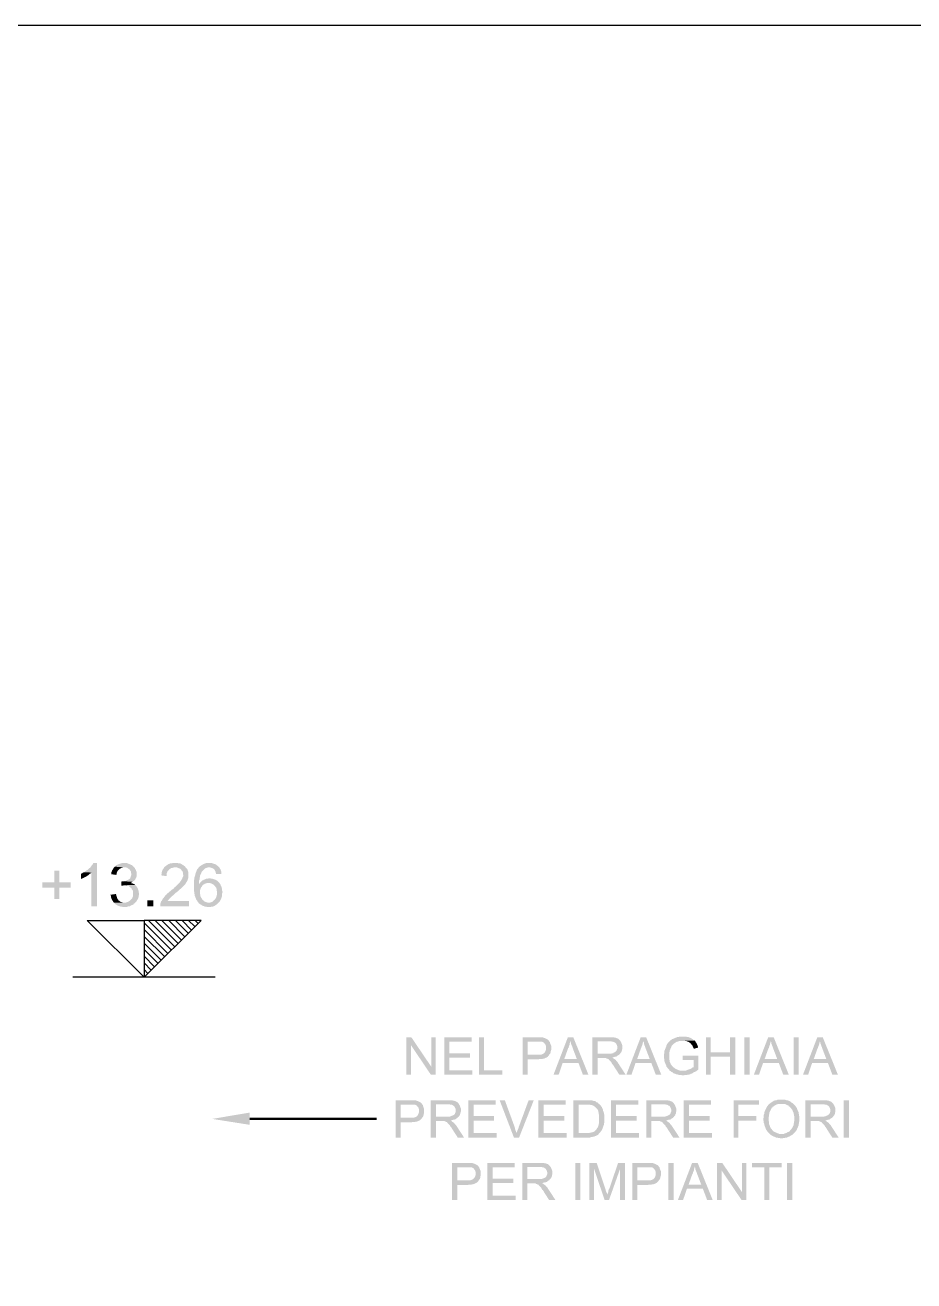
# Model space of a CAD drawing. Header units: millimetres. Extents: x -35.3 to 0.3, y 0.4 to 20.6.
# Drawn here: x -21.276 to -19.406, y 17.019 to 19.662 of the extents above; entities that cross this region are included whole.
import ezdxf

# ---------------------------------------------------------------- set-up
doc = ezdxf.new("R2010")
doc.units = ezdxf.units.MM
doc.layers.add('PDF _Geometria', color=7, linetype='Continuous')
doc.layers.add('PDF _Riempimenti solidi', color=7, linetype='Continuous')

msp = doc.modelspace()

# ---------------------------------------------------------------- hatches: boundary and pattern name
at = {"layer": 'PDF _Riempimenti solidi', "transparency": 33554559}
for points in [[(-21.1252, 17.8985), (-21.1327, 17.8985), (-21.1343, 17.896), (-21.1352, 17.8943), (-21.1368, 17.8927), (-21.1385, 17.8902), (-21.1402, 17.8885), (-21.1427, 17.8868), (-21.1435, 17.8852), (-21.146, 17.8835), (-21.1477, 17.8827), (-21.1502, 17.881), (-21.1518, 17.8793), (-21.1368, 17.8785), (-21.1368, 17.8077), (-21.1252, 17.8077)], [(-21.0877, 17.891), (-21.0893, 17.8893), (-21.091, 17.8868), (-21.0918, 17.8852), (-21.0935, 17.8827), (-21.0952, 17.8777), (-21.0952, 17.8752), (-21.0843, 17.8735), (-21.0843, 17.8743), (-21.0835, 17.8777), (-21.0827, 17.8802), (-21.0818, 17.8818), (-21.0802, 17.8835), (-21.0785, 17.8852), (-21.0768, 17.8868), (-21.0752, 17.8877), (-21.0727, 17.8885), (-21.0702, 17.8893), (-21.0677, 17.8893)], [(-21.0685, 17.8985), (-21.0727, 17.8985), (-21.0752, 17.8977), (-21.0777, 17.8968), (-21.0802, 17.896), (-21.0818, 17.8952), (-21.0843, 17.8943), (-21.086, 17.8927), (-21.0877, 17.891), (-21.0677, 17.8893), (-21.0635, 17.8893), (-21.061, 17.8885), (-21.0593, 17.8868), (-21.0568, 17.8852), (-21.056, 17.8843), (-21.0552, 17.8827), (-21.0535, 17.8802), (-21.0535, 17.8777), (-21.0527, 17.8752), (-21.0527, 17.8743), (-21.0535, 17.8718), (-21.0543, 17.8693), (-21.0552, 17.8668), (-21.0568, 17.8652), (-21.0585, 17.8643), (-21.0593, 17.8635), (-21.0618, 17.8627), (-21.0643, 17.861), (-21.0668, 17.861), (-21.0693, 17.8602), (-21.0718, 17.8602), (-21.0502, 17.8593), (-21.0477, 17.861), (-21.0443, 17.8643), (-21.0443, 17.8652), (-21.0427, 17.8677), (-21.0418, 17.8702), (-21.0418, 17.8802), (-21.0427, 17.8818), (-21.0435, 17.8843), (-21.0452, 17.8868), (-21.0452, 17.8877), (-21.0468, 17.8893), (-21.0485, 17.891), (-21.0502, 17.8927), (-21.0518, 17.8943), (-21.0543, 17.8952), (-21.056, 17.896), (-21.0585, 17.8968), (-21.0602, 17.8977), (-21.0627, 17.8985), (-21.0652, 17.8985)], [(-20.961, 17.8985), (-20.966, 17.8985), (-20.9685, 17.8977), (-20.971, 17.8977), (-20.9735, 17.8968), (-20.9752, 17.896), (-20.9777, 17.8943), (-20.9793, 17.8935), (-20.981, 17.8918), (-20.9827, 17.891), (-20.9843, 17.8885), (-20.9852, 17.8868), (-20.9868, 17.8852), (-20.9877, 17.8827), (-20.9885, 17.8802), (-20.9893, 17.8777), (-20.9893, 17.8752), (-20.9902, 17.8727), (-20.9785, 17.871), (-20.9785, 17.8768), (-20.9777, 17.8785), (-20.9768, 17.881), (-20.9735, 17.8843), (-20.9727, 17.886), (-20.9702, 17.8868), (-20.9685, 17.8885), (-20.966, 17.8885), (-20.9635, 17.8893), (-20.9385, 17.8893), (-20.9402, 17.8918), (-20.9418, 17.8927), (-20.9435, 17.8943), (-20.946, 17.8952), (-20.9477, 17.8968), (-20.9502, 17.8977), (-20.9527, 17.8977), (-20.9552, 17.8985), (-20.9577, 17.8985)], [(-20.9102, 17.8902), (-20.9118, 17.8885), (-20.9127, 17.8868), (-20.9143, 17.8852), (-20.9152, 17.8835), (-20.916, 17.881), (-20.9168, 17.8793), (-20.9177, 17.8768), (-20.9185, 17.8752), (-20.9185, 17.8727), (-20.9193, 17.8702), (-20.9202, 17.8677), (-20.9202, 17.8652), (-20.921, 17.8627), (-20.921, 17.8402), (-20.9202, 17.8368), (-20.9202, 17.8343), (-20.9193, 17.8318), (-20.9193, 17.8293), (-20.9185, 17.8277), (-20.9177, 17.8252), (-20.9168, 17.8235), (-20.916, 17.821), (-20.9143, 17.8193), (-20.9127, 17.816), (-20.9118, 17.8152), (-20.9102, 17.8135), (-20.9077, 17.8118), (-20.906, 17.811), (-20.9043, 17.8093), (-20.9018, 17.8085), (-20.8993, 17.8077), (-20.8977, 17.8068), (-20.8952, 17.8068), (-20.8927, 17.806), (-20.8868, 17.806), (-20.8843, 17.8068), (-20.8818, 17.8068), (-20.8793, 17.8077), (-20.8777, 17.8085), (-20.8727, 17.8118), (-20.871, 17.8135), (-20.8693, 17.8152), (-20.8918, 17.8152), (-20.8943, 17.816), (-20.8968, 17.8168), (-20.8993, 17.8177), (-20.8993, 17.8185), (-20.9018, 17.8202), (-20.9035, 17.8218), (-20.9043, 17.8235), (-20.906, 17.826), (-20.9077, 17.8293), (-20.9077, 17.8318), (-20.9085, 17.8343), (-20.9085, 17.8402), (-20.9077, 17.8427), (-20.906, 17.8477), (-20.9043, 17.8493), (-20.9035, 17.851), (-20.9018, 17.8527), (-20.8993, 17.8543), (-20.9102, 17.8543), (-20.9102, 17.8618), (-20.9093, 17.8643), (-20.9093, 17.8668), (-20.9085, 17.8693), (-20.9085, 17.8718), (-20.906, 17.8768), (-20.9052, 17.8793), (-20.9035, 17.8818), (-20.9018, 17.8835), (-20.8985, 17.8868), (-20.8968, 17.8877), (-20.8943, 17.8885), (-20.8918, 17.8893), (-20.8893, 17.8893)], [(-20.8885, 17.8985), (-20.8952, 17.8985), (-20.8977, 17.8977), (-20.9002, 17.8968), (-20.9018, 17.896), (-20.9043, 17.8943), (-20.906, 17.8935), (-20.9085, 17.8918), (-20.9102, 17.8902), (-20.8893, 17.8893), (-20.8868, 17.8893), (-20.8843, 17.8885), (-20.8818, 17.8877), (-20.8802, 17.8868), (-20.8785, 17.8852), (-20.8777, 17.8843), (-20.8768, 17.8827), (-20.876, 17.881), (-20.8752, 17.8785), (-20.8743, 17.8752), (-20.8627, 17.876), (-20.8635, 17.8777), (-20.8635, 17.8802), (-20.8643, 17.8827), (-20.8652, 17.8852), (-20.8668, 17.8877), (-20.8677, 17.8893), (-20.8693, 17.891), (-20.871, 17.8927), (-20.8727, 17.8935), (-20.8743, 17.8952), (-20.876, 17.896), (-20.8785, 17.8968), (-20.881, 17.8977), (-20.8835, 17.8985), (-20.886, 17.8985)], [(-21.2043, 17.8827), (-21.2152, 17.8827), (-21.2152, 17.8577), (-21.2402, 17.8577), (-21.2402, 17.8468), (-21.2152, 17.8468), (-21.2152, 17.8227), (-21.2043, 17.8227), (-21.2043, 17.8468), (-21.1802, 17.8468), (-21.1802, 17.8577), (-21.2043, 17.8577)], [(-21.1518, 17.8793), (-21.1543, 17.8785), (-21.1568, 17.8768), (-21.1585, 17.876), (-21.1585, 17.8652), (-21.1568, 17.866), (-21.1543, 17.8668), (-21.1518, 17.8685), (-21.1493, 17.8693), (-21.1443, 17.8727), (-21.1418, 17.8743), (-21.1402, 17.876), (-21.1385, 17.8768), (-21.1368, 17.8785)], [(-20.9385, 17.8893), (-20.961, 17.8893), (-20.9568, 17.8893), (-20.9543, 17.8885), (-20.9527, 17.8877), (-20.9502, 17.8868), (-20.9485, 17.8852), (-20.9468, 17.8827), (-20.9452, 17.881), (-20.9443, 17.8785), (-20.9443, 17.876), (-20.9435, 17.8735), (-20.9435, 17.8718), (-20.9443, 17.8693), (-20.9452, 17.8677), (-20.946, 17.8652), (-20.9477, 17.8627), (-20.9493, 17.8602), (-20.9502, 17.8593), (-20.951, 17.8577), (-20.9527, 17.856), (-20.9543, 17.8543), (-20.9577, 17.851), (-20.9593, 17.8493), (-20.9618, 17.8477), (-20.9635, 17.8452), (-20.966, 17.8435), (-20.9693, 17.841), (-20.971, 17.8393), (-20.9735, 17.8377), (-20.9752, 17.836), (-20.9777, 17.8343), (-20.9793, 17.8318), (-20.981, 17.831), (-20.9818, 17.8293), (-20.9835, 17.8277), (-20.9843, 17.826), (-20.986, 17.8243), (-20.9877, 17.8218), (-20.9885, 17.8193), (-20.9902, 17.8177), (-20.991, 17.8152), (-20.9918, 17.8127), (-20.9918, 17.8077), (-20.9318, 17.8077), (-20.9318, 17.8185), (-20.9768, 17.8185), (-20.9752, 17.8202), (-20.9735, 17.8227), (-20.9718, 17.8243), (-20.971, 17.8252), (-20.9702, 17.826), (-20.9685, 17.8277), (-20.9668, 17.8293), (-20.9643, 17.831), (-20.9618, 17.8335), (-20.9593, 17.836), (-20.9585, 17.836), (-20.956, 17.8385), (-20.9535, 17.8402), (-20.9518, 17.8427), (-20.9493, 17.8443), (-20.9477, 17.846), (-20.946, 17.8477), (-20.9443, 17.8493), (-20.9435, 17.8502), (-20.9418, 17.8518), (-20.941, 17.8527), (-20.9393, 17.8543), (-20.9377, 17.8568), (-20.9368, 17.8585), (-20.9352, 17.861), (-20.9343, 17.8627), (-20.9343, 17.8635), (-20.9335, 17.866), (-20.9327, 17.8685), (-20.9327, 17.8785), (-20.9335, 17.881), (-20.9352, 17.886), (-20.9368, 17.8877)], [(-20.8885, 17.8668), (-20.891, 17.866), (-20.8935, 17.866), (-20.896, 17.8652), (-20.8977, 17.8643), (-20.9002, 17.8635), (-20.901, 17.8627), (-20.9035, 17.8618), (-20.9052, 17.8602), (-20.9085, 17.8568), (-20.9102, 17.8543), (-20.8993, 17.8543), (-20.8977, 17.8552), (-20.8952, 17.856), (-20.8927, 17.8568), (-20.8902, 17.8568), (-20.8693, 17.8585), (-20.8702, 17.8593), (-20.8718, 17.861), (-20.8743, 17.8627), (-20.876, 17.8635), (-20.8785, 17.8643), (-20.881, 17.8652), (-20.8835, 17.866), (-20.886, 17.866)], [(-21.0452, 17.8527), (-21.0668, 17.8518), (-21.0652, 17.8518), (-21.0627, 17.851), (-21.0602, 17.851), (-21.0577, 17.8502), (-21.056, 17.8485), (-21.0543, 17.8468), (-21.0527, 17.846), (-21.0518, 17.8435), (-21.0502, 17.8418), (-21.0493, 17.8393), (-21.0493, 17.8293), (-21.0502, 17.8268), (-21.051, 17.8243), (-21.0543, 17.821), (-21.056, 17.8193), (-21.0585, 17.8177), (-21.0602, 17.8168), (-21.0627, 17.816), (-21.0652, 17.8152), (-21.0893, 17.8152), (-21.086, 17.8118), (-21.0843, 17.811), (-21.0818, 17.8093), (-21.0802, 17.8085), (-21.0777, 17.8077), (-21.0752, 17.8068), (-21.0727, 17.8068), (-21.0702, 17.806), (-21.0635, 17.806), (-21.061, 17.8068), (-21.0585, 17.8077), (-21.056, 17.8077), (-21.0535, 17.8093), (-21.0518, 17.8102), (-21.0493, 17.811), (-21.0477, 17.8127), (-21.046, 17.8143), (-21.0452, 17.8143), (-21.0435, 17.8168), (-21.0418, 17.8185), (-21.041, 17.8202), (-21.0393, 17.8227), (-21.0385, 17.8243), (-21.0377, 17.8268), (-21.0377, 17.8293), (-21.0368, 17.8318), (-21.0368, 17.8352), (-21.0377, 17.8377), (-21.0377, 17.8402), (-21.0385, 17.8427), (-21.0393, 17.8452), (-21.0402, 17.8468), (-21.0418, 17.8493), (-21.0435, 17.851)], [(-21.0735, 17.8602), (-21.0743, 17.851), (-21.071, 17.851), (-21.0685, 17.8518), (-21.0668, 17.8518), (-21.0452, 17.8527), (-21.0468, 17.8543), (-21.0493, 17.8552), (-21.0518, 17.856), (-21.0543, 17.8568), (-21.0518, 17.8577), (-21.0502, 17.8593), (-21.0718, 17.8602)], [(-20.8693, 17.8585), (-20.8902, 17.8568), (-20.8885, 17.8568), (-20.886, 17.856), (-20.8835, 17.8552), (-20.8818, 17.8543), (-20.8793, 17.8527), (-20.8777, 17.851), (-20.8768, 17.8502), (-20.876, 17.8485), (-20.8743, 17.8468), (-20.8735, 17.8443), (-20.8735, 17.8418), (-20.8727, 17.8393), (-20.8727, 17.8318), (-20.8735, 17.8293), (-20.8743, 17.8268), (-20.8752, 17.8243), (-20.8768, 17.8227), (-20.8777, 17.821), (-20.8793, 17.8202), (-20.881, 17.8185), (-20.8827, 17.8168), (-20.8852, 17.816), (-20.8877, 17.8152), (-20.8902, 17.8152), (-20.8693, 17.8152), (-20.8677, 17.8168), (-20.866, 17.8193), (-20.8635, 17.8243), (-20.8627, 17.8268), (-20.8618, 17.8293), (-20.8618, 17.8343), (-20.861, 17.8368), (-20.861, 17.8385), (-20.8618, 17.841), (-20.8618, 17.8435), (-20.8627, 17.846), (-20.8627, 17.8485), (-20.8643, 17.8502), (-20.8652, 17.8527), (-20.866, 17.8543), (-20.8677, 17.8568)], [(-21.0852, 17.8335), (-21.0968, 17.8318), (-21.096, 17.8302), (-21.096, 17.8277), (-21.0952, 17.8252), (-21.0943, 17.8227), (-21.0935, 17.821), (-21.0918, 17.8185), (-21.091, 17.8168), (-21.0893, 17.8152), (-21.0677, 17.8152), (-21.0702, 17.8152), (-21.0727, 17.816), (-21.0752, 17.8168), (-21.0768, 17.8177), (-21.0785, 17.8193), (-21.0793, 17.8193), (-21.0802, 17.821), (-21.0818, 17.8227), (-21.0827, 17.8252), (-21.0835, 17.8277), (-21.0843, 17.8302)], [(-21.0068, 17.8077), (-21.0068, 17.8202), (-21.0193, 17.8202), (-21.0193, 17.8077)], [(-20.4635, 17.5318), (-20.4743, 17.5318), (-20.4743, 17.4535), (-20.4643, 17.4535), (-20.4643, 17.5152)], [(-20.4635, 17.5318), (-20.4643, 17.5152), (-20.4227, 17.4535), (-20.4218, 17.4702)], [(-20.4127, 17.5318), (-20.4218, 17.5318), (-20.4218, 17.4702), (-20.4227, 17.4535), (-20.4127, 17.4535)], [(-20.3368, 17.5318), (-20.3943, 17.5318), (-20.3943, 17.4535), (-20.3352, 17.4535), (-20.3352, 17.4627), (-20.3835, 17.4627), (-20.3835, 17.4893), (-20.3402, 17.4893), (-20.3402, 17.4985), (-20.3835, 17.4985), (-20.3835, 17.5227), (-20.3368, 17.5227)], [(-20.311, 17.5318), (-20.321, 17.5318), (-20.321, 17.4535), (-20.2718, 17.4535), (-20.2718, 17.4627), (-20.311, 17.4627)], [(-20.1993, 17.5318), (-20.2293, 17.5318), (-20.2293, 17.4535), (-20.2185, 17.4535), (-20.2185, 17.4852), (-20.1968, 17.4852), (-20.1943, 17.486), (-20.1893, 17.486), (-20.1868, 17.4868), (-20.1852, 17.4868), (-20.1827, 17.4877), (-20.181, 17.4885), (-20.1793, 17.4893), (-20.1777, 17.4902), (-20.1768, 17.491), (-20.1752, 17.4927), (-20.1743, 17.4935), (-20.2185, 17.4952), (-20.2185, 17.5227), (-20.1985, 17.5227), (-20.1735, 17.5235), (-20.1743, 17.5252), (-20.176, 17.5268), (-20.181, 17.5293), (-20.1827, 17.5302), (-20.1877, 17.5318), (-20.1968, 17.5318)], [(-20.1735, 17.5235), (-20.1985, 17.5227), (-20.1885, 17.5227), (-20.1868, 17.5218), (-20.1852, 17.521), (-20.1835, 17.5193), (-20.1827, 17.5177), (-20.1818, 17.5177), (-20.181, 17.5152), (-20.1802, 17.5135), (-20.1802, 17.506), (-20.181, 17.5035), (-20.1827, 17.5002), (-20.1843, 17.4985), (-20.1852, 17.4977), (-20.1868, 17.4968), (-20.1885, 17.496), (-20.191, 17.4952), (-20.2185, 17.4952), (-20.1743, 17.4935), (-20.1735, 17.4952), (-20.1718, 17.4968), (-20.171, 17.4985), (-20.1702, 17.501), (-20.1702, 17.5027), (-20.1693, 17.5052), (-20.1693, 17.5143), (-20.1702, 17.516), (-20.171, 17.5185), (-20.1718, 17.5202), (-20.1718, 17.5218)], [(-20.1227, 17.5318), (-20.1343, 17.5318), (-20.1643, 17.4535), (-20.1535, 17.4535), (-20.1452, 17.4777), (-20.1118, 17.4777), (-20.1418, 17.486), (-20.1335, 17.5093), (-20.1327, 17.5093), (-20.1327, 17.511), (-20.1318, 17.5135), (-20.131, 17.5152), (-20.1302, 17.5177), (-20.1302, 17.5193), (-20.1293, 17.5218), (-20.1285, 17.5243)], [(-20.1227, 17.5318), (-20.1285, 17.5243), (-20.1285, 17.5227), (-20.1277, 17.521), (-20.1277, 17.5185), (-20.1268, 17.5168), (-20.126, 17.5143), (-20.1252, 17.5127), (-20.1243, 17.5102), (-20.1235, 17.5077), (-20.1152, 17.486), (-20.1418, 17.486), (-20.1118, 17.4777), (-20.1027, 17.4535), (-20.091, 17.4535)], [(-20.0477, 17.5318), (-20.0827, 17.5318), (-20.0827, 17.4535), (-20.0718, 17.4535), (-20.0718, 17.4885), (-20.0602, 17.4885), (-20.0418, 17.4893), (-20.0402, 17.4893), (-20.0377, 17.4902), (-20.0352, 17.491), (-20.0335, 17.491), (-20.031, 17.4918), (-20.0293, 17.4935), (-20.0277, 17.4943), (-20.026, 17.4952), (-20.0252, 17.4968), (-20.0243, 17.4968), (-20.0718, 17.4977), (-20.0718, 17.5235), (-20.0468, 17.5235), (-20.0243, 17.5252), (-20.026, 17.5268), (-20.0277, 17.5285), (-20.0293, 17.5293), (-20.0318, 17.5302), (-20.0335, 17.531), (-20.0352, 17.531), (-20.0377, 17.5318), (-20.0443, 17.5318)], [(-20.0243, 17.5252), (-20.0468, 17.5235), (-20.0435, 17.5235), (-20.041, 17.5227), (-20.0393, 17.5227), (-20.0368, 17.5218), (-20.036, 17.521), (-20.0343, 17.5202), (-20.0327, 17.5185), (-20.031, 17.5152), (-20.0302, 17.5127), (-20.0302, 17.5077), (-20.031, 17.506), (-20.0318, 17.5035), (-20.0327, 17.5027), (-20.0343, 17.501), (-20.036, 17.5002), (-20.0385, 17.4993), (-20.0385, 17.4985), (-20.0402, 17.4985), (-20.0427, 17.4977), (-20.0718, 17.4977), (-20.0243, 17.4968), (-20.0235, 17.4985), (-20.0218, 17.5002), (-20.021, 17.5027), (-20.0202, 17.5043), (-20.0202, 17.506), (-20.0193, 17.5085), (-20.0193, 17.5143), (-20.0202, 17.5168), (-20.021, 17.5185), (-20.0218, 17.521), (-20.0227, 17.5227), (-20.0235, 17.5235)], [(-19.9693, 17.5318), (-19.981, 17.5318), (-20.011, 17.4535), (-20.0002, 17.4535), (-19.9918, 17.4777), (-19.9585, 17.4777), (-19.9885, 17.486), (-19.9802, 17.5093), (-19.9793, 17.5093), (-19.9793, 17.511), (-19.9785, 17.5135), (-19.9777, 17.5152), (-19.9768, 17.5177), (-19.9768, 17.5193), (-19.976, 17.5218), (-19.9752, 17.5243)], [(-19.9693, 17.5318), (-19.9752, 17.5243), (-19.9752, 17.5227), (-19.9743, 17.521), (-19.9743, 17.5185), (-19.9735, 17.5168), (-19.9727, 17.5143), (-19.9718, 17.5127), (-19.971, 17.5102), (-19.9702, 17.5077), (-19.9618, 17.486), (-19.9885, 17.486), (-19.9585, 17.4777), (-19.9493, 17.4535), (-19.9377, 17.4535)], [(-19.8927, 17.5335), (-19.8993, 17.5335), (-19.901, 17.5327), (-19.9035, 17.5327), (-19.9052, 17.5318), (-19.9077, 17.531), (-19.9093, 17.5302), (-19.911, 17.5293), (-19.9135, 17.5285), (-19.9143, 17.5285), (-19.916, 17.5268), (-19.9177, 17.526), (-19.9193, 17.5243), (-19.921, 17.5227), (-19.9218, 17.5218), (-19.9235, 17.5202), (-19.9252, 17.5177), (-19.926, 17.516), (-19.9268, 17.5143), (-19.9268, 17.5135), (-19.9277, 17.5118), (-19.9285, 17.5093), (-19.9293, 17.5077), (-19.9302, 17.5052), (-19.931, 17.5035), (-19.931, 17.4993), (-19.9318, 17.4968), (-19.9318, 17.4877), (-19.931, 17.486), (-19.931, 17.4818), (-19.9302, 17.4793), (-19.9293, 17.4777), (-19.9285, 17.4752), (-19.9268, 17.4718), (-19.9268, 17.4702), (-19.9252, 17.4685), (-19.9243, 17.4668), (-19.9227, 17.4652), (-19.921, 17.4635), (-19.9202, 17.4618), (-19.9185, 17.461), (-19.8918, 17.4618), (-19.8985, 17.4618), (-19.901, 17.4627), (-19.9027, 17.4635), (-19.9052, 17.4643), (-19.9068, 17.4652), (-19.9085, 17.466), (-19.9102, 17.4677), (-19.9118, 17.4685), (-19.9135, 17.4702), (-19.9152, 17.4718), (-19.916, 17.4735), (-19.9177, 17.4752), (-19.9177, 17.476), (-19.9185, 17.4777), (-19.9193, 17.4793), (-19.9202, 17.4818), (-19.9202, 17.4835), (-19.921, 17.486), (-19.921, 17.4985), (-19.9202, 17.501), (-19.9202, 17.5027), (-19.9193, 17.5052), (-19.9185, 17.5068), (-19.9177, 17.5093), (-19.9168, 17.511), (-19.916, 17.5135), (-19.9127, 17.5168), (-19.9118, 17.5177), (-19.9102, 17.5193), (-19.9085, 17.5202), (-19.9068, 17.5218), (-19.9043, 17.5227), (-19.9035, 17.5227), (-19.901, 17.5235), (-19.8993, 17.5243), (-19.8927, 17.5243), (-19.8677, 17.5252), (-19.8693, 17.526), (-19.871, 17.5277), (-19.8727, 17.5285), (-19.8752, 17.5302), (-19.8768, 17.531), (-19.8777, 17.531), (-19.8793, 17.5318), (-19.881, 17.5327), (-19.8835, 17.5327), (-19.8852, 17.5335), (-19.8902, 17.5335)], [(-19.8677, 17.5252), (-19.8927, 17.5243), (-19.8852, 17.5243), (-19.8835, 17.5235), (-19.8818, 17.5227), (-19.881, 17.5227), (-19.8785, 17.521), (-19.8768, 17.5202), (-19.8752, 17.5185), (-19.8743, 17.5168), (-19.8735, 17.516), (-19.8718, 17.5143), (-19.871, 17.5118), (-19.8702, 17.5102), (-19.8693, 17.5077), (-19.8602, 17.5102), (-19.8602, 17.5118), (-19.861, 17.5135), (-19.8618, 17.516), (-19.8627, 17.5177), (-19.8635, 17.5202), (-19.8652, 17.5218), (-19.866, 17.5235)], [(-19.8335, 17.5318), (-19.8435, 17.5318), (-19.8435, 17.4535), (-19.8335, 17.4535), (-19.8335, 17.491), (-19.7927, 17.491), (-19.8335, 17.5002)], [(-19.7818, 17.5318), (-19.7927, 17.5318), (-19.7927, 17.5002), (-19.8335, 17.5002), (-19.7927, 17.491), (-19.7927, 17.4535), (-19.7818, 17.4535)], [(-19.7518, 17.4535), (-19.7518, 17.5318), (-19.7627, 17.5318), (-19.7627, 17.4535)], [(-19.701, 17.5318), (-19.7127, 17.5318), (-19.7427, 17.4535), (-19.7318, 17.4535), (-19.7235, 17.4777), (-19.6902, 17.4777), (-19.7202, 17.486), (-19.7118, 17.5093), (-19.711, 17.5093), (-19.711, 17.511), (-19.7102, 17.5135), (-19.7093, 17.5152), (-19.7085, 17.5177), (-19.7085, 17.5193), (-19.7077, 17.5218), (-19.7068, 17.5243)], [(-19.701, 17.5318), (-19.7068, 17.5243), (-19.7068, 17.5227), (-19.706, 17.521), (-19.706, 17.5185), (-19.7052, 17.5168), (-19.7043, 17.5143), (-19.7035, 17.5127), (-19.7027, 17.5102), (-19.7018, 17.5077), (-19.6935, 17.486), (-19.7202, 17.486), (-19.6902, 17.4777), (-19.681, 17.4535), (-19.6693, 17.4535)], [(-19.6485, 17.4535), (-19.6485, 17.5318), (-19.6593, 17.5318), (-19.6593, 17.4535)], [(-19.5977, 17.5318), (-19.6093, 17.5318), (-19.6393, 17.4535), (-19.6285, 17.4535), (-19.6202, 17.4777), (-19.5868, 17.4777), (-19.6168, 17.486), (-19.6085, 17.5093), (-19.6077, 17.5093), (-19.6077, 17.511), (-19.6068, 17.5135), (-19.606, 17.5152), (-19.6052, 17.5177), (-19.6052, 17.5193), (-19.6043, 17.5218), (-19.6035, 17.5243)], [(-19.5977, 17.5318), (-19.6035, 17.5243), (-19.6035, 17.5227), (-19.6027, 17.521), (-19.6027, 17.5185), (-19.6018, 17.5168), (-19.601, 17.5143), (-19.6002, 17.5127), (-19.5993, 17.5102), (-19.5985, 17.5077), (-19.5902, 17.486), (-19.6168, 17.486), (-19.5868, 17.4777), (-19.5777, 17.4535), (-19.566, 17.4535)], [(-19.8593, 17.4935), (-19.8927, 17.4935), (-19.8927, 17.4843), (-19.8693, 17.4843), (-19.8693, 17.4693), (-19.871, 17.4685), (-19.8727, 17.4677), (-19.8743, 17.466), (-19.8768, 17.4652), (-19.8793, 17.4643), (-19.8818, 17.4635), (-19.8835, 17.4627), (-19.886, 17.4618), (-19.8918, 17.4618), (-19.9185, 17.461), (-19.9168, 17.4593), (-19.9143, 17.4585), (-19.9127, 17.4568), (-19.911, 17.456), (-19.9085, 17.4552), (-19.9068, 17.4543), (-19.9043, 17.4543), (-19.9027, 17.4535), (-19.9002, 17.4527), (-19.896, 17.4527), (-19.8935, 17.4518), (-19.8902, 17.4518), (-19.8877, 17.4527), (-19.8835, 17.4527), (-19.881, 17.4535), (-19.8793, 17.4535), (-19.8768, 17.4543), (-19.8752, 17.4552), (-19.8743, 17.4552), (-19.8718, 17.456), (-19.8702, 17.4577), (-19.8668, 17.4593), (-19.8643, 17.4602), (-19.8627, 17.4618), (-19.861, 17.4627), (-19.8593, 17.4643)], [(-20.0418, 17.4893), (-20.0602, 17.4885), (-20.0543, 17.4885), (-20.0535, 17.4877), (-20.051, 17.4868), (-20.0493, 17.486), (-20.0485, 17.486), (-20.0477, 17.4843), (-20.0443, 17.481), (-20.0427, 17.4793), (-20.0418, 17.4777), (-20.041, 17.476), (-20.0393, 17.4743), (-20.0377, 17.4718), (-20.0368, 17.4702), (-20.026, 17.4535), (-20.0127, 17.4535), (-20.0268, 17.4752), (-20.0285, 17.4777), (-20.0293, 17.4793), (-20.031, 17.481), (-20.0327, 17.4827), (-20.0335, 17.4843), (-20.0352, 17.4852), (-20.036, 17.486), (-20.0377, 17.4868), (-20.0393, 17.4885)], [(-20.4668, 17.3993), (-20.4968, 17.3993), (-20.4968, 17.321), (-20.486, 17.321), (-20.486, 17.3527), (-20.4643, 17.3527), (-20.4618, 17.3535), (-20.4568, 17.3535), (-20.4543, 17.3543), (-20.4527, 17.3543), (-20.4502, 17.3552), (-20.4485, 17.356), (-20.4468, 17.3568), (-20.4452, 17.3577), (-20.4443, 17.3585), (-20.4427, 17.3602), (-20.4418, 17.361), (-20.486, 17.3627), (-20.486, 17.3902), (-20.466, 17.3902), (-20.441, 17.391), (-20.4418, 17.3927), (-20.4435, 17.3943), (-20.4452, 17.3952), (-20.4468, 17.396), (-20.4485, 17.3968), (-20.4502, 17.3977), (-20.4527, 17.3985), (-20.4552, 17.3993), (-20.4643, 17.3993)], [(-20.441, 17.391), (-20.466, 17.3902), (-20.456, 17.3902), (-20.4543, 17.3893), (-20.4527, 17.3885), (-20.451, 17.3868), (-20.4502, 17.3852), (-20.4493, 17.3852), (-20.4485, 17.3827), (-20.4477, 17.381), (-20.4477, 17.3735), (-20.4485, 17.371), (-20.4502, 17.3677), (-20.4518, 17.366), (-20.4527, 17.3652), (-20.4543, 17.3643), (-20.456, 17.3635), (-20.4585, 17.3627), (-20.486, 17.3627), (-20.4418, 17.361), (-20.441, 17.3627), (-20.4393, 17.3643), (-20.4385, 17.366), (-20.4377, 17.3685), (-20.4377, 17.3702), (-20.4368, 17.3727), (-20.4368, 17.3818), (-20.4377, 17.3835), (-20.4385, 17.386), (-20.4393, 17.3877), (-20.4393, 17.3893)], [(-20.3877, 17.3993), (-20.4227, 17.3993), (-20.4227, 17.321), (-20.4118, 17.321), (-20.4118, 17.356), (-20.4002, 17.356), (-20.3818, 17.3568), (-20.3802, 17.3568), (-20.3777, 17.3577), (-20.3752, 17.3585), (-20.3735, 17.3585), (-20.371, 17.3593), (-20.3693, 17.361), (-20.3677, 17.3618), (-20.366, 17.3627), (-20.3652, 17.3643), (-20.3643, 17.3643), (-20.4118, 17.3652), (-20.4118, 17.391), (-20.3868, 17.391), (-20.3643, 17.3927), (-20.366, 17.3943), (-20.3677, 17.396), (-20.3693, 17.3968), (-20.3718, 17.3977), (-20.3735, 17.3985), (-20.3752, 17.3985), (-20.3777, 17.3993), (-20.3843, 17.3993)], [(-20.3643, 17.3927), (-20.3868, 17.391), (-20.3835, 17.391), (-20.381, 17.3902), (-20.3793, 17.3902), (-20.3768, 17.3893), (-20.376, 17.3885), (-20.3743, 17.3877), (-20.3727, 17.386), (-20.3718, 17.3843), (-20.371, 17.3827), (-20.3702, 17.3802), (-20.3702, 17.3752), (-20.371, 17.3735), (-20.3718, 17.371), (-20.3727, 17.3702), (-20.3743, 17.3685), (-20.376, 17.3677), (-20.3785, 17.3668), (-20.3785, 17.366), (-20.3802, 17.366), (-20.3827, 17.3652), (-20.4118, 17.3652), (-20.3643, 17.3643), (-20.3635, 17.366), (-20.3618, 17.3677), (-20.361, 17.3702), (-20.3602, 17.3718), (-20.3602, 17.3735), (-20.3593, 17.376), (-20.3593, 17.3818), (-20.3602, 17.3843), (-20.361, 17.386), (-20.3618, 17.3885), (-20.3627, 17.3902), (-20.3635, 17.391)], [(-20.286, 17.3993), (-20.3435, 17.3993), (-20.3435, 17.321), (-20.2843, 17.321), (-20.2843, 17.3302), (-20.3327, 17.3302), (-20.3327, 17.3568), (-20.2893, 17.3568), (-20.2893, 17.366), (-20.3327, 17.366), (-20.3327, 17.3902), (-20.286, 17.3902)], [(-20.2668, 17.3993), (-20.2777, 17.3993), (-20.2477, 17.321), (-20.2418, 17.3293), (-20.2418, 17.3302), (-20.2427, 17.3318), (-20.2435, 17.3343), (-20.2443, 17.336), (-20.2452, 17.3385), (-20.2452, 17.3402), (-20.246, 17.3427)], [(-20.206, 17.3993), (-20.2168, 17.3993), (-20.2377, 17.3427), (-20.2377, 17.3418), (-20.2385, 17.3402), (-20.2393, 17.3377), (-20.2402, 17.336), (-20.241, 17.3335), (-20.2418, 17.3318), (-20.2418, 17.3293), (-20.2477, 17.321), (-20.2368, 17.321)], [(-20.1385, 17.3993), (-20.196, 17.3993), (-20.196, 17.321), (-20.1368, 17.321), (-20.1368, 17.3302), (-20.1852, 17.3302), (-20.1852, 17.3568), (-20.1418, 17.3568), (-20.1418, 17.366), (-20.1852, 17.366), (-20.1852, 17.3902), (-20.1385, 17.3902)], [(-20.0952, 17.3993), (-20.1227, 17.3993), (-20.1227, 17.321), (-20.0877, 17.321), (-20.0852, 17.3218), (-20.0835, 17.3218), (-20.0818, 17.3227), (-20.0802, 17.3227), (-20.0777, 17.3235), (-20.076, 17.3243), (-20.0735, 17.3252), (-20.0718, 17.326), (-20.071, 17.3268), (-20.0693, 17.3285), (-20.0677, 17.3302), (-20.1118, 17.3302), (-20.1118, 17.3902), (-20.0952, 17.3902), (-20.0685, 17.3918), (-20.0702, 17.3927), (-20.071, 17.3943), (-20.0735, 17.3952), (-20.0752, 17.396), (-20.0768, 17.3977), (-20.0793, 17.3977), (-20.081, 17.3985), (-20.0818, 17.3985), (-20.0835, 17.3993), (-20.0927, 17.3993)], [(-20.0685, 17.3918), (-20.0952, 17.3902), (-20.0877, 17.3902), (-20.0852, 17.3893), (-20.0835, 17.3893), (-20.0818, 17.3885), (-20.0802, 17.3877), (-20.0785, 17.3868), (-20.0768, 17.3852), (-20.0752, 17.3835), (-20.0718, 17.3802), (-20.071, 17.3785), (-20.0702, 17.3768), (-20.0702, 17.3752), (-20.0693, 17.3727), (-20.0693, 17.371), (-20.0685, 17.3685), (-20.0685, 17.3518), (-20.0693, 17.3493), (-20.0693, 17.3477), (-20.0702, 17.346), (-20.0702, 17.3452), (-20.071, 17.3427), (-20.0727, 17.341), (-20.0743, 17.3377), (-20.076, 17.336), (-20.0768, 17.3352), (-20.0785, 17.3335), (-20.081, 17.3327), (-20.0827, 17.3318), (-20.0843, 17.3318), (-20.086, 17.331), (-20.0877, 17.331), (-20.0902, 17.3302), (-20.1118, 17.3302), (-20.0677, 17.3302), (-20.066, 17.3318), (-20.0652, 17.3335), (-20.0643, 17.3343), (-20.0627, 17.3368), (-20.0618, 17.3385), (-20.061, 17.3402), (-20.0602, 17.3427), (-20.0585, 17.3477), (-20.0585, 17.3493), (-20.0577, 17.3518), (-20.0577, 17.3693), (-20.0585, 17.3718), (-20.0585, 17.3735), (-20.0593, 17.376), (-20.0602, 17.3777), (-20.0602, 17.3793), (-20.0618, 17.3827), (-20.0627, 17.3852), (-20.0643, 17.3868), (-20.0652, 17.3885), (-20.0668, 17.3902)], [(-19.986, 17.3993), (-20.0435, 17.3993), (-20.0435, 17.321), (-19.9843, 17.321), (-19.9843, 17.3302), (-20.0327, 17.3302), (-20.0327, 17.3568), (-19.9893, 17.3568), (-19.9893, 17.366), (-20.0327, 17.366), (-20.0327, 17.3902), (-19.986, 17.3902)], [(-19.9343, 17.3993), (-19.9693, 17.3993), (-19.9693, 17.321), (-19.9585, 17.321), (-19.9585, 17.356), (-19.9468, 17.356), (-19.9285, 17.3568), (-19.9268, 17.3568), (-19.9243, 17.3577), (-19.9218, 17.3585), (-19.9202, 17.3585), (-19.9177, 17.3593), (-19.916, 17.361), (-19.9143, 17.3618), (-19.9127, 17.3627), (-19.9118, 17.3643), (-19.911, 17.3643), (-19.9585, 17.3652), (-19.9585, 17.391), (-19.9335, 17.391), (-19.911, 17.3927), (-19.9127, 17.3943), (-19.9143, 17.396), (-19.916, 17.3968), (-19.9185, 17.3977), (-19.9202, 17.3985), (-19.9218, 17.3985), (-19.9243, 17.3993), (-19.931, 17.3993)], [(-19.911, 17.3927), (-19.9335, 17.391), (-19.9302, 17.391), (-19.9277, 17.3902), (-19.926, 17.3902), (-19.9235, 17.3893), (-19.9227, 17.3885), (-19.921, 17.3877), (-19.9193, 17.386), (-19.9185, 17.3843), (-19.9177, 17.3827), (-19.9168, 17.3802), (-19.9168, 17.3752), (-19.9177, 17.3735), (-19.9185, 17.371), (-19.9193, 17.3702), (-19.921, 17.3685), (-19.9227, 17.3677), (-19.9252, 17.3668), (-19.9252, 17.366), (-19.9268, 17.366), (-19.9293, 17.3652), (-19.9585, 17.3652), (-19.911, 17.3643), (-19.9102, 17.366), (-19.9085, 17.3677), (-19.9077, 17.3702), (-19.9068, 17.3718), (-19.9068, 17.3735), (-19.906, 17.376), (-19.906, 17.3818), (-19.9068, 17.3843), (-19.9077, 17.386), (-19.9085, 17.3885), (-19.9093, 17.3902), (-19.9102, 17.391)], [(-19.8327, 17.3993), (-19.8902, 17.3993), (-19.8902, 17.321), (-19.831, 17.321), (-19.831, 17.3302), (-19.8793, 17.3302), (-19.8793, 17.3568), (-19.836, 17.3568), (-19.836, 17.366), (-19.8793, 17.366), (-19.8793, 17.3902), (-19.8327, 17.3902)], [(-19.7318, 17.3993), (-19.7852, 17.3993), (-19.7852, 17.321), (-19.7752, 17.321), (-19.7752, 17.3568), (-19.7377, 17.3568), (-19.7377, 17.366), (-19.7752, 17.366), (-19.7752, 17.3902), (-19.7318, 17.3902)], [(-19.7085, 17.3927), (-19.7102, 17.3918), (-19.7118, 17.3902), (-19.7127, 17.3893), (-19.7135, 17.3877), (-19.7152, 17.386), (-19.716, 17.3843), (-19.7168, 17.3827), (-19.7177, 17.381), (-19.7193, 17.3777), (-19.7202, 17.3752), (-19.721, 17.3735), (-19.721, 17.371), (-19.7218, 17.3693), (-19.7218, 17.3643), (-19.7227, 17.3618), (-19.7227, 17.3568), (-19.7218, 17.3543), (-19.7218, 17.3518), (-19.721, 17.3502), (-19.721, 17.3477), (-19.7202, 17.346), (-19.7193, 17.3435), (-19.7185, 17.3418), (-19.7177, 17.3393), (-19.7168, 17.3377), (-19.7152, 17.3352), (-19.7143, 17.3335), (-19.711, 17.3302), (-19.7102, 17.3293), (-19.7085, 17.3277), (-19.7068, 17.326), (-19.7043, 17.3252), (-19.7035, 17.3243), (-19.7018, 17.3235), (-19.6993, 17.3227), (-19.696, 17.321), (-19.6935, 17.321), (-19.6918, 17.3202), (-19.6893, 17.3202), (-19.6868, 17.3193), (-19.6818, 17.3193), (-19.6802, 17.3202), (-19.6777, 17.3202), (-19.676, 17.321), (-19.6735, 17.321), (-19.6718, 17.3218), (-19.6693, 17.3227), (-19.6677, 17.3235), (-19.6652, 17.3243), (-19.6652, 17.3252), (-19.6635, 17.326), (-19.6618, 17.3268), (-19.6602, 17.3285), (-19.6893, 17.3285), (-19.691, 17.3293), (-19.6935, 17.3302), (-19.6952, 17.331), (-19.6968, 17.3318), (-19.6993, 17.3327), (-19.701, 17.3335), (-19.7027, 17.3352), (-19.7043, 17.3368), (-19.7052, 17.3385), (-19.7068, 17.3402), (-19.7077, 17.3418), (-19.7085, 17.3435), (-19.7093, 17.346), (-19.7102, 17.3477), (-19.711, 17.3502), (-19.711, 17.3543), (-19.7118, 17.3568), (-19.7118, 17.3635), (-19.711, 17.366), (-19.711, 17.3685), (-19.7102, 17.371), (-19.7102, 17.3735), (-19.7085, 17.3768), (-19.7077, 17.3785), (-19.7052, 17.3835), (-19.7035, 17.3843), (-19.7027, 17.386), (-19.701, 17.3868), (-19.6985, 17.3885), (-19.6952, 17.3902), (-19.6935, 17.391), (-19.691, 17.3918), (-19.6843, 17.3918)], [(-19.6843, 17.401), (-19.6918, 17.401), (-19.6935, 17.4002), (-19.696, 17.3993), (-19.6977, 17.3993), (-19.7002, 17.3985), (-19.7035, 17.3968), (-19.7052, 17.3952), (-19.7068, 17.3943), (-19.7085, 17.3927), (-19.6843, 17.3918), (-19.6785, 17.3918), (-19.676, 17.391), (-19.6743, 17.3902), (-19.6727, 17.3893), (-19.6702, 17.3885), (-19.6693, 17.3868), (-19.6677, 17.386), (-19.666, 17.3843), (-19.6643, 17.3827), (-19.6635, 17.381), (-19.6618, 17.3793), (-19.661, 17.3768), (-19.6593, 17.3735), (-19.6593, 17.3718), (-19.6585, 17.3693), (-19.6585, 17.3677), (-19.6577, 17.3652), (-19.6577, 17.356), (-19.6585, 17.3535), (-19.6585, 17.351), (-19.6593, 17.3493), (-19.6593, 17.3468), (-19.6618, 17.3418), (-19.6627, 17.3402), (-19.6643, 17.3385), (-19.6652, 17.3368), (-19.666, 17.3368), (-19.6668, 17.3352), (-19.6685, 17.3335), (-19.6702, 17.3327), (-19.6727, 17.3318), (-19.6743, 17.3302), (-19.676, 17.3302), (-19.6785, 17.3293), (-19.6802, 17.3285), (-19.6852, 17.3285), (-19.6602, 17.3285), (-19.6585, 17.3302), (-19.6552, 17.3335), (-19.6543, 17.3352), (-19.6527, 17.3368), (-19.6518, 17.3385), (-19.6518, 17.3393), (-19.6502, 17.3427), (-19.6493, 17.3452), (-19.6485, 17.3468), (-19.6485, 17.3493), (-19.6477, 17.351), (-19.6477, 17.3535), (-19.6468, 17.356), (-19.6468, 17.3652), (-19.6477, 17.3668), (-19.6477, 17.3693), (-19.6485, 17.3718), (-19.6485, 17.3735), (-19.6493, 17.376), (-19.651, 17.3793), (-19.6518, 17.3818), (-19.6527, 17.3835), (-19.6543, 17.386), (-19.6552, 17.3877), (-19.6585, 17.391), (-19.6593, 17.3918), (-19.661, 17.3935), (-19.6635, 17.3943), (-19.6652, 17.396), (-19.666, 17.3968), (-19.6677, 17.3977), (-19.6693, 17.3985), (-19.6718, 17.3993), (-19.6735, 17.3993), (-19.676, 17.4002), (-19.6777, 17.401), (-19.6827, 17.401)], [(-19.5993, 17.3993), (-19.6343, 17.3993), (-19.6343, 17.321), (-19.6235, 17.321), (-19.6235, 17.356), (-19.6118, 17.356), (-19.5935, 17.3568), (-19.5918, 17.3568), (-19.5893, 17.3577), (-19.5868, 17.3585), (-19.5852, 17.3585), (-19.5827, 17.3593), (-19.581, 17.361), (-19.5793, 17.3618), (-19.5777, 17.3627), (-19.5768, 17.3643), (-19.576, 17.3643), (-19.6235, 17.3652), (-19.6235, 17.391), (-19.5985, 17.391), (-19.576, 17.3927), (-19.5777, 17.3943), (-19.5793, 17.396), (-19.581, 17.3968), (-19.5835, 17.3977), (-19.5852, 17.3985), (-19.5868, 17.3985), (-19.5893, 17.3993), (-19.596, 17.3993)], [(-19.576, 17.3927), (-19.5985, 17.391), (-19.5952, 17.391), (-19.5927, 17.3902), (-19.591, 17.3902), (-19.5885, 17.3893), (-19.5877, 17.3885), (-19.586, 17.3877), (-19.5843, 17.386), (-19.5835, 17.3843), (-19.5827, 17.3827), (-19.5818, 17.3802), (-19.5818, 17.3752), (-19.5827, 17.3735), (-19.5835, 17.371), (-19.5843, 17.3702), (-19.586, 17.3685), (-19.5877, 17.3677), (-19.5902, 17.3668), (-19.5902, 17.366), (-19.5918, 17.366), (-19.5943, 17.3652), (-19.6235, 17.3652), (-19.576, 17.3643), (-19.5752, 17.366), (-19.5735, 17.3677), (-19.5727, 17.3702), (-19.5718, 17.3718), (-19.5718, 17.3735), (-19.571, 17.376), (-19.571, 17.3818), (-19.5718, 17.3843), (-19.5727, 17.386), (-19.5735, 17.3885), (-19.5743, 17.3902), (-19.5752, 17.391)], [(-19.5427, 17.321), (-19.5427, 17.3993), (-19.5535, 17.3993), (-19.5535, 17.321)], [(-20.3818, 17.3568), (-20.4002, 17.356), (-20.3943, 17.356), (-20.3935, 17.3552), (-20.391, 17.3543), (-20.3893, 17.3535), (-20.3885, 17.3535), (-20.3877, 17.3518), (-20.3843, 17.3485), (-20.3827, 17.3468), (-20.3818, 17.3452), (-20.381, 17.3435), (-20.3793, 17.3418), (-20.3777, 17.3393), (-20.3768, 17.3377), (-20.366, 17.321), (-20.3527, 17.321), (-20.3668, 17.3427), (-20.3685, 17.3452), (-20.3693, 17.3468), (-20.371, 17.3485), (-20.3727, 17.3502), (-20.3735, 17.3518), (-20.3752, 17.3527), (-20.376, 17.3535), (-20.3777, 17.3543), (-20.3793, 17.356)], [(-19.9285, 17.3568), (-19.9468, 17.356), (-19.941, 17.356), (-19.9402, 17.3552), (-19.9377, 17.3543), (-19.936, 17.3535), (-19.9352, 17.3535), (-19.9343, 17.3518), (-19.9327, 17.3502), (-19.931, 17.3485), (-19.9293, 17.3468), (-19.9277, 17.3435), (-19.926, 17.3418), (-19.9243, 17.3393), (-19.9235, 17.3377), (-19.9127, 17.321), (-19.8993, 17.321), (-19.9135, 17.3427), (-19.9152, 17.3452), (-19.916, 17.3468), (-19.9193, 17.3502), (-19.9202, 17.3518), (-19.9218, 17.3527), (-19.9227, 17.3535), (-19.9243, 17.3543), (-19.926, 17.356)], [(-19.5935, 17.3568), (-19.6118, 17.356), (-19.606, 17.356), (-19.6052, 17.3552), (-19.6027, 17.3543), (-19.601, 17.3535), (-19.6002, 17.3535), (-19.5993, 17.3518), (-19.5977, 17.3502), (-19.596, 17.3485), (-19.5943, 17.3468), (-19.5927, 17.3435), (-19.591, 17.3418), (-19.5893, 17.3393), (-19.5885, 17.3377), (-19.5777, 17.321), (-19.5643, 17.321), (-19.5785, 17.3427), (-19.5802, 17.3452), (-19.581, 17.3468), (-19.5827, 17.3485), (-19.5843, 17.3502), (-19.5852, 17.3518), (-19.5868, 17.3527), (-19.5877, 17.3535), (-19.5893, 17.3543), (-19.591, 17.356)], [(-20.3477, 17.2677), (-20.3777, 17.2677), (-20.3777, 17.1893), (-20.3668, 17.1893), (-20.3668, 17.221), (-20.3452, 17.221), (-20.3427, 17.2218), (-20.3377, 17.2218), (-20.3352, 17.2227), (-20.3335, 17.2227), (-20.331, 17.2235), (-20.326, 17.226), (-20.3252, 17.2268), (-20.3235, 17.2285), (-20.3227, 17.2293), (-20.3668, 17.231), (-20.3668, 17.2585), (-20.3468, 17.2585), (-20.3218, 17.2593), (-20.3227, 17.261), (-20.3243, 17.2627), (-20.331, 17.266), (-20.3335, 17.2668), (-20.336, 17.2677), (-20.3452, 17.2677)], [(-20.3218, 17.2593), (-20.3468, 17.2585), (-20.3368, 17.2585), (-20.3352, 17.2577), (-20.3335, 17.2568), (-20.3318, 17.2552), (-20.331, 17.2535), (-20.3302, 17.2535), (-20.3293, 17.251), (-20.3285, 17.2493), (-20.3285, 17.2418), (-20.3293, 17.2393), (-20.331, 17.236), (-20.3327, 17.2343), (-20.3335, 17.2335), (-20.3352, 17.2327), (-20.3368, 17.2318), (-20.3393, 17.231), (-20.3668, 17.231), (-20.3227, 17.2293), (-20.3218, 17.231), (-20.3202, 17.2327), (-20.3193, 17.2343), (-20.3185, 17.2368), (-20.3185, 17.2385), (-20.3177, 17.241), (-20.3177, 17.2502), (-20.3185, 17.2518), (-20.3193, 17.2543), (-20.3202, 17.256), (-20.3202, 17.2577)], [(-20.246, 17.2677), (-20.3035, 17.2677), (-20.3035, 17.1893), (-20.2443, 17.1893), (-20.2443, 17.1985), (-20.2927, 17.1985), (-20.2927, 17.2252), (-20.2493, 17.2252), (-20.2493, 17.2343), (-20.2927, 17.2343), (-20.2927, 17.2585), (-20.246, 17.2585)], [(-20.1952, 17.2677), (-20.2302, 17.2677), (-20.2302, 17.1893), (-20.2193, 17.1893), (-20.2193, 17.2243), (-20.2077, 17.2243), (-20.1893, 17.2252), (-20.1877, 17.2252), (-20.1852, 17.226), (-20.1827, 17.2268), (-20.181, 17.2268), (-20.1785, 17.2277), (-20.1768, 17.2293), (-20.1735, 17.231), (-20.1727, 17.2327), (-20.1718, 17.2327), (-20.2193, 17.2335), (-20.2193, 17.2593), (-20.1943, 17.2593), (-20.1718, 17.261), (-20.1735, 17.2627), (-20.1752, 17.2643), (-20.1768, 17.2652), (-20.1793, 17.266), (-20.181, 17.2668), (-20.1827, 17.2668), (-20.1852, 17.2677), (-20.1918, 17.2677)], [(-20.1718, 17.261), (-20.1943, 17.2593), (-20.191, 17.2593), (-20.1885, 17.2585), (-20.1868, 17.2585), (-20.1843, 17.2577), (-20.1835, 17.2568), (-20.1818, 17.256), (-20.1802, 17.2543), (-20.1793, 17.2527), (-20.1785, 17.251), (-20.1777, 17.2485), (-20.1777, 17.2435), (-20.1785, 17.2418), (-20.1793, 17.2393), (-20.1802, 17.2385), (-20.1818, 17.2368), (-20.1835, 17.236), (-20.186, 17.2352), (-20.186, 17.2343), (-20.1877, 17.2343), (-20.1902, 17.2335), (-20.2193, 17.2335), (-20.1718, 17.2327), (-20.171, 17.2343), (-20.1693, 17.236), (-20.1685, 17.2385), (-20.1677, 17.2402), (-20.1677, 17.2418), (-20.1668, 17.2443), (-20.1668, 17.2502), (-20.1677, 17.2527), (-20.1685, 17.2543), (-20.1693, 17.2568), (-20.1702, 17.2585), (-20.171, 17.2593)], [(-20.1077, 17.1893), (-20.1077, 17.2677), (-20.1185, 17.2677), (-20.1185, 17.1893)], [(-20.0735, 17.2677), (-20.0893, 17.2677), (-20.0893, 17.1893), (-20.0793, 17.1893), (-20.0793, 17.256)], [(-20.0735, 17.2677), (-20.0793, 17.256), (-20.0568, 17.1893), (-20.0518, 17.201), (-20.0518, 17.2035), (-20.0535, 17.2068), (-20.0543, 17.2093), (-20.0552, 17.2127)], [(-20.0143, 17.2677), (-20.0285, 17.2677), (-20.0468, 17.2135), (-20.0477, 17.2135), (-20.0485, 17.2102), (-20.0493, 17.2085), (-20.0493, 17.206), (-20.0502, 17.2043), (-20.051, 17.2018), (-20.0518, 17.201), (-20.0568, 17.1893), (-20.0477, 17.1893), (-20.0243, 17.2552)], [(-20.0143, 17.2677), (-20.0243, 17.2552), (-20.0243, 17.1893), (-20.0143, 17.1893)], [(-19.9685, 17.2677), (-19.9985, 17.2677), (-19.9985, 17.1893), (-19.9877, 17.1893), (-19.9877, 17.221), (-19.966, 17.221), (-19.9635, 17.2218), (-19.9585, 17.2218), (-19.956, 17.2227), (-19.9543, 17.2227), (-19.9518, 17.2235), (-19.9502, 17.2243), (-19.9485, 17.2252), (-19.9468, 17.226), (-19.946, 17.2268), (-19.9443, 17.2285), (-19.9435, 17.2293), (-19.9877, 17.231), (-19.9877, 17.2585), (-19.9677, 17.2585), (-19.9427, 17.2593), (-19.9435, 17.261), (-19.9452, 17.2627), (-19.9468, 17.2635), (-19.9485, 17.2643), (-19.9502, 17.2652), (-19.9518, 17.266), (-19.9543, 17.2668), (-19.9568, 17.2677), (-19.966, 17.2677)], [(-19.9427, 17.2593), (-19.9677, 17.2585), (-19.9577, 17.2585), (-19.956, 17.2577), (-19.9543, 17.2568), (-19.9527, 17.2552), (-19.9518, 17.2535), (-19.951, 17.2535), (-19.9502, 17.251), (-19.9493, 17.2493), (-19.9493, 17.2418), (-19.9502, 17.2393), (-19.951, 17.2377), (-19.9518, 17.236), (-19.9535, 17.2343), (-19.9543, 17.2335), (-19.956, 17.2327), (-19.9577, 17.2318), (-19.9602, 17.231), (-19.9877, 17.231), (-19.9435, 17.2293), (-19.9427, 17.231), (-19.941, 17.2327), (-19.9402, 17.2343), (-19.9393, 17.2368), (-19.9393, 17.2385), (-19.9385, 17.241), (-19.9385, 17.2502), (-19.9393, 17.2518), (-19.9402, 17.2543), (-19.941, 17.256), (-19.941, 17.2577)], [(-19.9118, 17.1893), (-19.9118, 17.2677), (-19.9227, 17.2677), (-19.9227, 17.1893)], [(-19.861, 17.2677), (-19.8727, 17.2677), (-19.9027, 17.1893), (-19.8918, 17.1893), (-19.8835, 17.2135), (-19.8502, 17.2135), (-19.8802, 17.2218), (-19.8718, 17.2452), (-19.871, 17.2452), (-19.871, 17.2468), (-19.8702, 17.2493), (-19.8693, 17.251), (-19.8685, 17.2535), (-19.8685, 17.2552), (-19.8677, 17.2577), (-19.8668, 17.2602)], [(-19.861, 17.2677), (-19.8668, 17.2602), (-19.8668, 17.2585), (-19.866, 17.2568), (-19.866, 17.2543), (-19.8652, 17.2527), (-19.8643, 17.2502), (-19.8635, 17.2485), (-19.8627, 17.246), (-19.8618, 17.2435), (-19.8535, 17.2218), (-19.8802, 17.2218), (-19.8502, 17.2135), (-19.841, 17.1893), (-19.8293, 17.1893)], [(-19.8093, 17.2677), (-19.8202, 17.2677), (-19.8202, 17.1893), (-19.8102, 17.1893), (-19.8102, 17.251)], [(-19.8093, 17.2677), (-19.8102, 17.251), (-19.7685, 17.1893), (-19.7677, 17.206)], [(-19.7585, 17.2677), (-19.7677, 17.2677), (-19.7677, 17.206), (-19.7685, 17.1893), (-19.7585, 17.1893)], [(-19.6843, 17.2677), (-19.7468, 17.2677), (-19.7468, 17.2585), (-19.721, 17.2585), (-19.721, 17.1893), (-19.7102, 17.1893), (-19.7102, 17.2585), (-19.6843, 17.2585)], [(-19.6618, 17.1893), (-19.6618, 17.2677), (-19.6727, 17.2677), (-19.6727, 17.1893)], [(-20.1893, 17.2252), (-20.2077, 17.2243), (-20.2018, 17.2243), (-20.201, 17.2235), (-20.1985, 17.2227), (-20.1968, 17.2218), (-20.196, 17.2218), (-20.1952, 17.2202), (-20.1935, 17.2185), (-20.1902, 17.2152), (-20.1893, 17.2135), (-20.1885, 17.2118), (-20.1868, 17.2102), (-20.1852, 17.2077), (-20.1843, 17.206), (-20.1735, 17.1893), (-20.1602, 17.1893), (-20.1743, 17.211), (-20.176, 17.2135), (-20.1768, 17.2152), (-20.1785, 17.2168), (-20.1802, 17.2185), (-20.181, 17.2202), (-20.1827, 17.221), (-20.1835, 17.2218), (-20.1852, 17.2227), (-20.1868, 17.2243)]]:
    msp.add_hatch(color=256, dxfattribs=at).paths.add_polyline_path(points)

# ---------------------------------------------------------------- linework, layer by layer
at = {"layer": 'PDF _Geometria', "lineweight": 25}
for points in [[(-35.3452, 0.3843), (-35.3452, 19.6618), (0.259, 19.6618), (0.259, 0.3843)], [(-21.026, 17.7777), (-21.026, 17.6585), (-20.906, 17.7777)]]:
    msp.add_lwpolyline(points, close=True, dxfattribs=at)
for points in [[(-21.026, 17.6585), (-21.146, 17.7777), (-21.026, 17.7777)], [(-20.9685, 17.7152), (-21.026, 17.7727)], [(-20.976, 17.7085), (-21.026, 17.7585)], [(-20.9618, 17.7227), (-21.0168, 17.7777)], [(-20.9543, 17.7293), (-21.0027, 17.7777)], [(-20.9477, 17.7368), (-20.9885, 17.7777)], [(-20.9402, 17.7435), (-20.9743, 17.7777)], [(-20.9335, 17.751), (-20.9602, 17.7777)], [(-20.926, 17.7577), (-20.946, 17.7777)], [(-20.9193, 17.7652), (-20.9327, 17.7777)], [(-20.9127, 17.7718), (-20.9185, 17.7777)], [(-20.9827, 17.701), (-21.026, 17.7443)], [(-20.9902, 17.6943), (-21.026, 17.7302)], [(-20.9968, 17.6877), (-21.026, 17.7168)], [(-21.0043, 17.6802), (-21.026, 17.7027)], [(-21.011, 17.6735), (-21.026, 17.6885)], [(-20.8768, 17.6585), (-21.176, 17.6585)], [(-21.0185, 17.666), (-21.026, 17.6743)]]:
    msp.add_lwpolyline(points, dxfattribs=at)
at = {"layer": 'PDF _Geometria', "lineweight": 50}
msp.add_lwpolyline([(-20.8035, 17.3602), (-20.5385, 17.3602), (-20.5368, 17.3602)], dxfattribs=at)
at = {"layer": 'PDF _Riempimenti solidi', "lineweight": 50, "transparency": 33554559}
msp.add_solid([(-20.8035, 17.3477), (-20.8827, 17.3602), (-20.8035, 17.3735)], dxfattribs=at)

doc.saveas('drawing.dxf')
